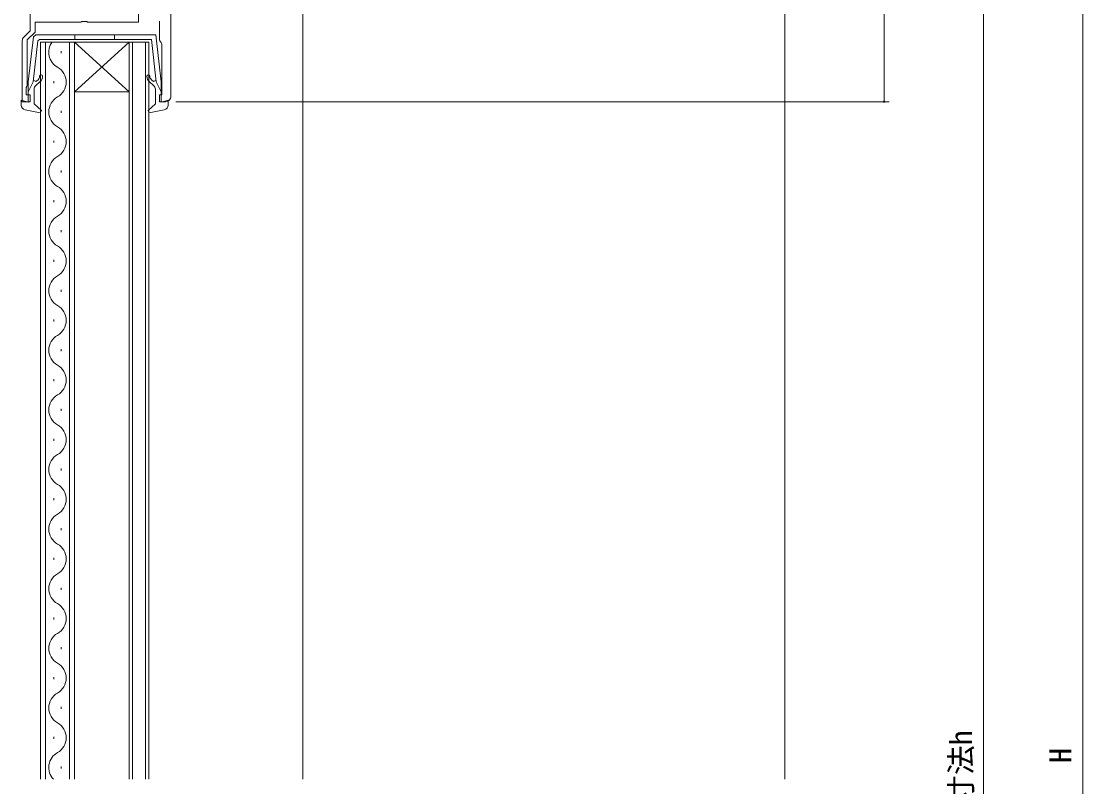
# Model space of a CAD drawing. Units: millimetres, scale not verified. Extents: x -495 to 495, y -800 to 801.
# Drawn here: x -301.7 to -88, y 214.4 to 368.6 of the extents above; entities that cross this region are included whole.
import ezdxf
from ezdxf.enums import TextEntityAlignment as Align

# ---------------------------------------------------------------- set-up
doc = ezdxf.new("R2010")
doc.units = ezdxf.units.MM
doc.header["$LTSCALE"] = 4
for name, color, linetype, lineweight in [('0-2_YKK_ZWAK', 2, 'Continuous', 9), ('0-3_YKK_11', 3, 'Continuous', 9), ('0-5_YKK_13', 6, 'Continuous', 9), ('0-6_YKK_D', 4, 'Continuous', 9), ('0-7_YSS_K', 7, 'Continuous', 9)]:
    doc.layers.add(name, color=color, linetype=linetype, lineweight=lineweight)
doc.styles.add('ＭＳ ゴシック', font='')
doc.styles.get('ＭＳ ゴシック').set_extended_font_data('MS Gothic')

msp = doc.modelspace()

# ---------------------------------------------------------------- linework, layer by layer
at = {"layer": '0-2_YKK_ZWAK'}
for p, q in [((-245.038, 371.363), (-245.038, 215.941)), ((-297.838, 364.363), (-297.838, 215.941)), ((-296.838, 215.941), (-296.838, 364.363)), ((-292.038, 364.363), (-292.038, 215.941)), ((-291.038, 364.363), (-280.038, 364.363)), ((-291.038, 364.363), (-280.038, 354.363)), ((-280.038, 364.363), (-291.038, 354.363)), ((-280.038, 364.363), (-280.038, 215.941)), ((-279.338, 215.941), (-279.338, 364.363)), ((-276.738, 364.363), (-276.738, 215.941)), ((-293.678, 362.516), (-293.678, 362.116)), ((-295.198, 356.516), (-295.198, 356.116)), ((-291.038, 354.363), (-280.038, 354.363)), ((-293.678, 350.516), (-293.678, 350.116)), ((-295.198, 344.516), (-295.198, 344.116)), ((-293.678, 338.516), (-293.678, 338.116)), ((-295.198, 332.516), (-295.198, 332.116)), ((-293.678, 326.516), (-293.678, 326.116)), ((-295.198, 320.516), (-295.198, 320.116)), ((-293.678, 314.516), (-293.678, 314.116)), ((-295.198, 308.516), (-295.198, 308.116)), ((-293.678, 302.516), (-293.678, 302.116)), ((-295.198, 296.516), (-295.198, 296.116)), ((-293.678, 290.516), (-293.678, 290.116)), ((-295.198, 284.516), (-295.198, 284.116)), ((-293.678, 278.516), (-293.678, 278.116)), ((-295.198, 272.516), (-295.198, 272.116)), ((-293.678, 266.516), (-293.678, 266.116)), ((-295.198, 260.516), (-295.198, 260.116)), ((-293.678, 254.516), (-293.678, 254.116)), ((-295.198, 248.516), (-295.198, 248.116)), ((-293.678, 242.516), (-293.678, 242.116)), ((-295.198, 236.516), (-295.198, 236.116)), ((-293.678, 230.516), (-293.678, 230.116)), ((-295.198, 224.516), (-295.198, 224.116)), ((-293.678, 218.516), (-293.678, 218.116))]:
    msp.add_line(p, q, dxfattribs=at)
for points in [[(-291.038, 215.941), (-291.038, 364.363), (-297.838, 364.363)], [(-276.038, 215.941), (-276.038, 364.363), (-280.038, 364.363)]]:
    msp.add_lwpolyline(points, dxfattribs=at)
for centre, start, end in [((-292.761, 362.316), 143.44503, 240.79746), ((-296.115, 356.316), 299.20254, 60.79746), ((-292.761, 350.316), 119.20254, 240.79746), ((-296.115, 344.316), 299.20254, 60.79746), ((-292.761, 338.316), 119.20254, 240.79746), ((-296.115, 332.316), 299.20254, 60.79746), ((-292.761, 326.316), 119.20254, 240.79746), ((-296.115, 320.316), 299.20254, 60.79746), ((-292.761, 314.316), 119.20254, 240.79746), ((-296.115, 308.316), 299.20254, 60.79746), ((-292.761, 302.316), 119.20254, 240.79746), ((-296.115, 296.316), 299.20254, 60.79746), ((-292.761, 290.316), 119.20254, 240.79746), ((-296.115, 284.316), 299.20254, 60.79746), ((-292.761, 278.316), 119.20254, 240.79746), ((-296.115, 272.316), 299.20254, 60.79746), ((-292.761, 266.316), 119.20254, 240.79746), ((-296.115, 260.316), 299.20254, 60.79746), ((-292.761, 254.316), 119.20254, 240.79746), ((-296.115, 248.316), 299.20254, 60.79746), ((-292.761, 242.316), 119.20254, 240.79746), ((-296.115, 236.316), 299.20254, 60.79746), ((-292.761, 230.316), 119.20254, 240.79746), ((-296.115, 224.316), 299.20254, 60.79746), ((-292.761, 218.316), 119.20254, 223.7242)]:
    msp.add_arc(centre, 3.437, start, end, dxfattribs=at)
at = {"layer": '0-3_YKK_11'}
msp.add_line((-148.038, 215.941), (-148.038, 422.363), dxfattribs=at)
at = {"layer": '0-5_YKK_13'}
for p, q in [((-88.038, 423.963), (-88.038, 17.716)), ((-128.038, 402.363), (-128.038, 352.363)), ((-108.038, 393.963), (-108.038, 17.716)), ((-270.638, 352.363), (-127.038, 352.363))]:
    msp.add_line(p, q, dxfattribs=at)
for start, end in [(90, 270), (270, 90)]:
    msp.add_arc((-128.038, 352.363), 0.128, start, end, dxfattribs=at)
at = {"layer": '0-6_YKK_D'}
for p, q in [((-290.941, 365.855), (-290.941, 364.855)), ((-282.941, 365.855), (-282.941, 364.855)), ((-298.372, 364.59), (-298.074, 364.855)), ((-298.074, 364.855), (-286.941, 364.855)), ((-297.977, 356.332), (-298.784, 355.655)), ((-275.098, 355.655), (-275.905, 356.332)), ((-274.586, 356.632), (-274.593, 356.625))]:
    msp.add_line(p, q, dxfattribs=at)
for points in [[(-301.741, 351.687), (-301.741, 352.65), (-300.341, 352.26), (-300.341, 356.379), (-299.292, 365.413), (-298.796, 365.855)], [(-298.796, 365.855), (-274.641, 365.855), (-273.541, 356.379), (-273.541, 352.26), (-272.141, 352.65), (-272.141, 351.687)], [(-298.372, 364.59), (-299.327, 356.355), (-300.341, 354.355)], [(-286.941, 364.855), (-275.541, 364.855), (-274.554, 356.355), (-273.541, 354.355)], [(-299.141, 354.889), (-299.141, 351.955), (-297.68, 350.624), (-297.918, 350.146), (-300.923, 350.704)], [(-299.289, 356.691), (-298.798, 356.427), (-298.362, 356.792)], [(-272.958, 350.704), (-275.964, 350.146), (-276.201, 350.624), (-274.741, 351.955), (-274.741, 354.889)], [(-275.519, 356.792), (-275.084, 356.427), (-274.593, 356.691)]]:
    msp.add_lwpolyline(points, dxfattribs=at)
for centre, radius, start, end in [((-298.941, 357.481), 0.9, 310.00004, 0), ((-297.741, 357.481), 0.3, 0, 179.99998), ((-298.941, 357.481), 1.5, 310.00004, 0), ((-276.141, 357.481), 0.3, 0, 179.99998), ((-274.941, 357.481), 1.5, 179.99998, 230), ((-274.941, 357.481), 0.9, 179.99998, 230), ((-298.141, 354.889), 1, 130.00002, 179.99998), ((-275.741, 354.889), 1, 0, 49.99998), ((-300.741, 351.687), 1, 179.99998, 259.48785), ((-273.141, 351.687), 1, 280.51213, 0)]:
    msp.add_arc(centre, radius, start, end, dxfattribs=at)
at = {"layer": '0-7_YSS_K'}
for p, q in [((-299.938, 366.663), (-299.938, 404.363)), ((-271.638, 353.363), (-271.638, 404.363)), ((-273.938, 368.563), (-273.938, 365.063)), ((-301.245, 365.356), (-299.938, 366.663))]:
    msp.add_line(p, q, dxfattribs=at)
for points in [[(-278.138, 373.963), (-278.138, 368.363), (-288.367, 368.363), (-288.559, 368.506), (-289.517, 368.506), (-289.709, 368.363), (-298.938, 368.363), (-298.938, 366.39), (-300.538, 364.79), (-300.538, 355.663), (-300.638, 355.44), (-300.738, 355.216), (-300.738, 353.763), (-299.938, 353.763), (-299.938, 352.363), (-301.538, 352.363), (-301.538, 364.649)], [(-273.553, 364.275), (-273.438, 364.038), (-273.438, 353.763), (-273.938, 353.763), (-273.938, 352.363), (-272.638, 352.363)]]:
    msp.add_lwpolyline(points, dxfattribs=at)
for centre, start, end in [((-300.538, 364.649), 135.00003, 180.00002), ((-272.938, 365.063), 179.99996, 232.02012), ((-272.638, 353.363), 270.00001, 359.99999)]:
    msp.add_arc(centre, 1, start, end, dxfattribs=at)

# ---------------------------------------------------------------- texts
at = {"layer": '0-5_YKK_13', "style": 'ＭＳ ゴシック'}
for s, p in [('内法基準寸法h', (-109.038, 186.8)), ('H', (-89.038, 219.24))]:
    msp.add_text(s, height=4.399, rotation=90, dxfattribs=at).set_placement(p, align=Align.BOTTOM_LEFT)

doc.saveas('drawing.dxf')
